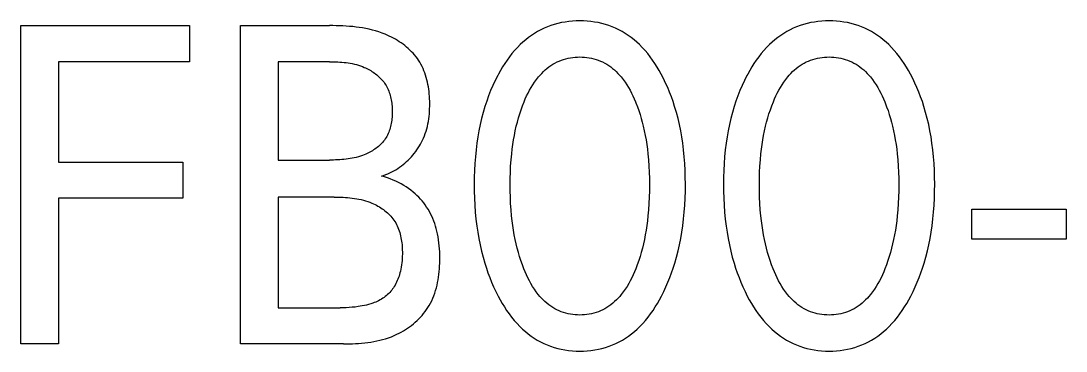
# Model space of a CAD drawing. Extents: x 0 to 420, y 0 to 297.
# Drawn here: x 174.56 to 180.14, y 190.96 to 192.73 of the extents above; entities that cross this region are included whole.
import ezdxf

# ---------------------------------------------------------------- set-up
doc = ezdxf.new("R2010")
doc.units = 0
doc.header["$LTSCALE"] = 23.1
doc.layers.add('10000_FRONT', color=7, linetype='CONTINUOUS')

msp = doc.modelspace()

# ---------------------------------------------------------------- linework, layer by layer
at = {"layer": '10000_FRONT', "color": 7, "linetype": 'CONTINUOUS'}
for p, q in [((174.5571, 191), (174.5571, 192.7)), ((174.5571, 192.7), (175.4575, 192.7)), ((175.4575, 192.7), (175.4575, 192.5072)), ((175.73, 191), (175.73, 192.7)), ((175.73, 192.7), (176.2035, 192.7)), ((176.2213, 192.6999), (176.2035, 192.7)), ((176.239, 192.6997), (176.2213, 192.6999)), ((176.2568, 192.6992), (176.239, 192.6997)), ((176.2746, 192.6985), (176.2568, 192.6992)), ((176.2924, 192.6975), (176.2746, 192.6985)), ((176.3102, 192.6962), (176.2924, 192.6975)), ((176.328, 192.6946), (176.3102, 192.6962)), ((176.3457, 192.6926), (176.328, 192.6946)), ((176.3634, 192.6902), (176.3457, 192.6926)), ((176.3809, 192.6874), (176.3634, 192.6902)), ((176.3985, 192.6842), (176.3809, 192.6874)), ((177.3494, 192.6861), (177.332, 192.6777)), ((177.3671, 192.6937), (177.3494, 192.6861)), ((177.3855, 192.7005), (177.3671, 192.6937)), ((177.4041, 192.7065), (177.3855, 192.7005)), ((177.4231, 192.7116), (177.4041, 192.7065)), ((177.4422, 192.7159), (177.4231, 192.7116)), ((177.4616, 192.7193), (177.4422, 192.7159)), ((177.4811, 192.7219), (177.4616, 192.7193)), ((177.5007, 192.7238), (177.4811, 192.7219)), ((177.5204, 192.7249), (177.5007, 192.7238)), ((177.5401, 192.7253), (177.5204, 192.7249)), ((177.5599, 192.7249), (177.5401, 192.7253)), ((177.5797, 192.7238), (177.5599, 192.7249)), ((177.5993, 192.722), (177.5797, 192.7238)), ((177.6189, 192.7193), (177.5993, 192.722)), ((177.6383, 192.7159), (177.6189, 192.7193)), ((177.6575, 192.7116), (177.6383, 192.7159)), ((177.6765, 192.7065), (177.6575, 192.7116)), ((177.6952, 192.7006), (177.6765, 192.7065)), ((177.7136, 192.6937), (177.6952, 192.7006)), ((177.7314, 192.6861), (177.7136, 192.6937)), ((177.7488, 192.6777), (177.7314, 192.6861)), ((178.6798, 192.6861), (178.6624, 192.6777)), ((178.6975, 192.6937), (178.6798, 192.6861)), ((178.7159, 192.7005), (178.6975, 192.6937)), ((178.7346, 192.7065), (178.7159, 192.7005)), ((178.7535, 192.7116), (178.7346, 192.7065)), ((178.7726, 192.7159), (178.7535, 192.7116)), ((178.792, 192.7193), (178.7726, 192.7159)), ((178.8115, 192.7219), (178.792, 192.7193)), ((178.8311, 192.7238), (178.8115, 192.7219)), ((178.8508, 192.7249), (178.8311, 192.7238)), ((178.8706, 192.7253), (178.8508, 192.7249)), ((178.8903, 192.7249), (178.8706, 192.7253)), ((178.9101, 192.7238), (178.8903, 192.7249)), ((178.9298, 192.722), (178.9101, 192.7238)), ((178.9493, 192.7193), (178.9298, 192.722)), ((178.9687, 192.7159), (178.9493, 192.7193)), ((178.9879, 192.7116), (178.9687, 192.7159)), ((179.0069, 192.7065), (178.9879, 192.7116)), ((179.0256, 192.7006), (179.0069, 192.7065)), ((179.0441, 192.6937), (179.0256, 192.7006)), ((179.0618, 192.6861), (179.0441, 192.6937)), ((179.0792, 192.6777), (179.0618, 192.6861)), ((176.4159, 192.6805), (176.3985, 192.6842)), ((176.4332, 192.6762), (176.4159, 192.6805)), ((176.4504, 192.6715), (176.4332, 192.6762)), ((176.4674, 192.6662), (176.4504, 192.6715)), ((176.4844, 192.6602), (176.4674, 192.6662)), ((176.5011, 192.6537), (176.4844, 192.6602)), ((176.5123, 192.6489), (176.5011, 192.6537)), ((176.5234, 192.6439), (176.5123, 192.6489)), ((176.5343, 192.6385), (176.5234, 192.6439)), ((176.5452, 192.6329), (176.5343, 192.6385)), ((176.5558, 192.6269), (176.5452, 192.6329)), ((177.2666, 192.6366), (177.2513, 192.6246)), ((177.2823, 192.6479), (177.2666, 192.6366)), ((177.2984, 192.6586), (177.2823, 192.6479)), ((177.315, 192.6685), (177.2984, 192.6586)), ((177.332, 192.6777), (177.315, 192.6685)), ((177.7658, 192.6685), (177.7488, 192.6777)), ((177.7824, 192.6586), (177.7658, 192.6685)), ((177.7985, 192.6479), (177.7824, 192.6586)), ((177.8142, 192.6366), (177.7985, 192.6479)), ((177.8295, 192.6246), (177.8142, 192.6366)), ((178.597, 192.6366), (178.5817, 192.6246)), ((178.6127, 192.6479), (178.597, 192.6366)), ((178.6288, 192.6586), (178.6127, 192.6479)), ((178.6454, 192.6685), (178.6288, 192.6586)), ((178.6624, 192.6777), (178.6454, 192.6685)), ((179.0962, 192.6685), (179.0792, 192.6777)), ((179.1128, 192.6586), (179.0962, 192.6685)), ((179.1289, 192.6479), (179.1128, 192.6586)), ((179.1446, 192.6366), (179.1289, 192.6479)), ((179.1599, 192.6246), (179.1446, 192.6366)), ((176.5663, 192.6207), (176.5558, 192.6269)), ((176.5767, 192.6142), (176.5663, 192.6207)), ((176.5868, 192.6074), (176.5767, 192.6142)), ((176.5967, 192.6004), (176.5868, 192.6074)), ((176.6064, 192.593), (176.5967, 192.6004)), ((176.6158, 192.5854), (176.6064, 192.593)), ((176.6249, 192.5775), (176.6158, 192.5854)), ((176.6338, 192.5694), (176.6249, 192.5775)), ((177.2069, 192.5834), (177.1922, 192.5673)), ((177.2224, 192.5989), (177.2069, 192.5834)), ((177.2366, 192.6121), (177.2224, 192.5989)), ((177.2513, 192.6246), (177.2366, 192.6121)), ((177.8442, 192.6121), (177.8295, 192.6246)), ((177.8584, 192.5989), (177.8442, 192.6121)), ((177.8738, 192.5834), (177.8584, 192.5989)), ((177.8885, 192.5673), (177.8738, 192.5834)), ((178.5374, 192.5834), (178.5226, 192.5673)), ((178.5528, 192.5989), (178.5374, 192.5834)), ((178.567, 192.6121), (178.5528, 192.5989)), ((178.5817, 192.6246), (178.567, 192.6121)), ((179.1746, 192.6121), (179.1599, 192.6246)), ((179.1888, 192.5989), (179.1746, 192.6121)), ((179.2042, 192.5834), (179.1888, 192.5989)), ((179.2189, 192.5673), (179.2042, 192.5834)), ((176.6423, 192.5609), (176.6338, 192.5694)), ((176.6505, 192.5522), (176.6423, 192.5609)), ((176.6584, 192.5432), (176.6505, 192.5522)), ((176.6659, 192.534), (176.6584, 192.5432)), ((176.673, 192.5245), (176.6659, 192.534)), ((176.6797, 192.5147), (176.673, 192.5245)), ((177.1646, 192.5333), (177.1518, 192.5156)), ((177.1781, 192.5506), (177.1646, 192.5333)), ((177.1922, 192.5673), (177.1781, 192.5506)), ((177.4416, 192.5156), (177.4535, 192.5196)), ((177.4535, 192.5196), (177.4655, 192.5231)), ((177.4655, 192.5231), (177.4777, 192.526)), ((177.4777, 192.526), (177.49, 192.5284)), ((177.49, 192.5284), (177.5024, 192.5302)), ((177.5024, 192.5302), (177.515, 192.5315)), ((177.515, 192.5315), (177.5275, 192.5323)), ((177.5275, 192.5323), (177.5401, 192.5325)), ((177.5401, 192.5325), (177.5527, 192.5323)), ((177.5527, 192.5323), (177.5653, 192.5315)), ((177.5653, 192.5315), (177.5778, 192.5302)), ((177.5778, 192.5302), (177.5903, 192.5284)), ((177.5903, 192.5284), (177.6026, 192.526)), ((177.6026, 192.526), (177.6148, 192.5231)), ((177.6148, 192.5231), (177.6268, 192.5196)), ((177.6268, 192.5196), (177.6386, 192.5156)), ((177.9025, 192.5506), (177.8885, 192.5673)), ((177.9159, 192.5333), (177.9025, 192.5506)), ((177.9287, 192.5156), (177.9159, 192.5333)), ((178.495, 192.5333), (178.4822, 192.5156)), ((178.5085, 192.5506), (178.495, 192.5333)), ((178.5226, 192.5673), (178.5085, 192.5506)), ((178.7721, 192.5156), (178.7839, 192.5196)), ((178.7839, 192.5196), (178.7959, 192.5231)), ((178.7959, 192.5231), (178.8081, 192.526)), ((178.8081, 192.526), (178.8204, 192.5284)), ((178.8204, 192.5284), (178.8329, 192.5302)), ((178.8329, 192.5302), (178.8454, 192.5315)), ((178.8454, 192.5315), (178.8579, 192.5323)), ((178.8579, 192.5323), (178.8706, 192.5325)), ((178.8706, 192.5325), (178.8832, 192.5323)), ((178.8832, 192.5323), (178.8957, 192.5315)), ((178.8957, 192.5315), (178.9083, 192.5302)), ((178.9083, 192.5302), (178.9207, 192.5284)), ((178.9207, 192.5284), (178.933, 192.526)), ((178.933, 192.526), (178.9452, 192.5231)), ((178.9452, 192.5231), (178.9572, 192.5196)), ((178.9572, 192.5196), (178.9691, 192.5156)), ((179.2329, 192.5506), (179.2189, 192.5673)), ((179.2463, 192.5333), (179.2329, 192.5506)), ((179.2591, 192.5156), (179.2463, 192.5333)), ((174.7571, 192.5072), (174.7571, 191.9711)), ((175.4575, 192.5072), (174.7571, 192.5072)), ((175.93, 192.5072), (175.93, 191.9819)), ((176.2035, 192.5072), (175.93, 192.5072)), ((176.2035, 192.5072), (176.2146, 192.5072)), ((176.2146, 192.5072), (176.2258, 192.507)), ((176.2258, 192.507), (176.237, 192.5067)), ((176.237, 192.5067), (176.2482, 192.5062)), ((176.2482, 192.5062), (176.2593, 192.5056)), ((176.2593, 192.5056), (176.2705, 192.5047)), ((176.2705, 192.5047), (176.2817, 192.5037)), ((176.2817, 192.5037), (176.2928, 192.5024)), ((176.2928, 192.5024), (176.3039, 192.5008)), ((176.3039, 192.5008), (176.3149, 192.499)), ((176.3149, 192.499), (176.3259, 192.4969)), ((176.3259, 192.4969), (176.3368, 192.4945)), ((176.3368, 192.4945), (176.3476, 192.4918)), ((176.3476, 192.4918), (176.3584, 192.4887)), ((176.3584, 192.4887), (176.369, 192.4852)), ((176.369, 192.4852), (176.3796, 192.4814)), ((176.3796, 192.4814), (176.39, 192.4771)), ((176.39, 192.4771), (176.3971, 192.474)), ((176.3971, 192.474), (176.404, 192.4706)), ((176.404, 192.4706), (176.4109, 192.4671)), ((176.4109, 192.4671), (176.4177, 192.4634)), ((176.4177, 192.4634), (176.4244, 192.4595)), ((176.6863, 192.5041), (176.6797, 192.5147)), ((176.6925, 192.4933), (176.6863, 192.5041)), ((176.6983, 192.4821), (176.6925, 192.4933)), ((176.7036, 192.4708), (176.6983, 192.4821)), ((176.7085, 192.4592), (176.7036, 192.4708)), ((177.1278, 192.479), (177.1166, 192.4601)), ((177.1395, 192.4975), (177.1278, 192.479)), ((177.1518, 192.5156), (177.1395, 192.4975)), ((177.3458, 192.4542), (177.3553, 192.463)), ((177.3553, 192.463), (177.365, 192.4713)), ((177.365, 192.4713), (177.3751, 192.4792)), ((177.3751, 192.4792), (177.3856, 192.4867)), ((177.3856, 192.4867), (177.3963, 192.4936)), ((177.3963, 192.4936), (177.4073, 192.5)), ((177.4073, 192.5), (177.4187, 192.5059)), ((177.4187, 192.5059), (177.43, 192.511)), ((177.43, 192.511), (177.4416, 192.5156)), ((177.6386, 192.5156), (177.6502, 192.511)), ((177.6502, 192.511), (177.6616, 192.5059)), ((177.6616, 192.5059), (177.6729, 192.5)), ((177.6729, 192.5), (177.684, 192.4936)), ((177.684, 192.4936), (177.6947, 192.4867)), ((177.6947, 192.4867), (177.7052, 192.4792)), ((177.7052, 192.4792), (177.7153, 192.4713)), ((177.7153, 192.4713), (177.725, 192.463)), ((177.725, 192.463), (177.7345, 192.4542)), ((177.9409, 192.4975), (177.9287, 192.5156)), ((177.9526, 192.4789), (177.9409, 192.4975)), ((177.9637, 192.4601), (177.9526, 192.4789)), ((178.4582, 192.479), (178.4471, 192.4601)), ((178.4699, 192.4975), (178.4582, 192.479)), ((178.4822, 192.5156), (178.4699, 192.4975)), ((178.6762, 192.4542), (178.6857, 192.463)), ((178.6857, 192.463), (178.6954, 192.4713)), ((178.6954, 192.4713), (178.7055, 192.4792)), ((178.7055, 192.4792), (178.716, 192.4867)), ((178.716, 192.4867), (178.7267, 192.4936)), ((178.7267, 192.4936), (178.7378, 192.5)), ((178.7378, 192.5), (178.7491, 192.5059)), ((178.7491, 192.5059), (178.7604, 192.511)), ((178.7604, 192.511), (178.7721, 192.5156)), ((178.9691, 192.5156), (178.9807, 192.511)), ((178.9807, 192.511), (178.992, 192.5059)), ((178.992, 192.5059), (179.0034, 192.5)), ((179.0034, 192.5), (179.0144, 192.4936)), ((179.0144, 192.4936), (179.0251, 192.4867)), ((179.0251, 192.4867), (179.0356, 192.4792)), ((179.0356, 192.4792), (179.0457, 192.4713)), ((179.0457, 192.4713), (179.0554, 192.463)), ((179.0554, 192.463), (179.0649, 192.4542)), ((179.2713, 192.4975), (179.2591, 192.5156)), ((179.283, 192.4789), (179.2713, 192.4975)), ((179.2941, 192.4601), (179.283, 192.4789)), ((176.4244, 192.4595), (176.431, 192.4554)), ((176.431, 192.4554), (176.4375, 192.4512)), ((176.4375, 192.4512), (176.4438, 192.4467)), ((176.4438, 192.4467), (176.45, 192.4421)), ((176.45, 192.4421), (176.4561, 192.4373)), ((176.4561, 192.4373), (176.4619, 192.4324)), ((176.4619, 192.4324), (176.4677, 192.4272)), ((176.4677, 192.4272), (176.4732, 192.4219)), ((176.4732, 192.4219), (176.4785, 192.4165)), ((176.4785, 192.4165), (176.4837, 192.4108)), ((176.4837, 192.4108), (176.4886, 192.405)), ((176.713, 192.4474), (176.7085, 192.4592)), ((176.717, 192.4354), (176.713, 192.4474)), ((176.7207, 192.4232), (176.717, 192.4354)), ((176.7241, 192.4109), (176.7207, 192.4232)), ((176.727, 192.3985), (176.7241, 192.4109)), ((177.0886, 192.4071), (177.076, 192.3801)), ((177.1021, 192.4337), (177.0886, 192.4071)), ((177.106, 192.441), (177.1021, 192.4337)), ((177.1166, 192.4601), (177.106, 192.441)), ((177.2988, 192.3986), (177.3089, 192.4125)), ((177.3089, 192.4125), (177.3196, 192.426)), ((177.3196, 192.426), (177.328, 192.4357)), ((177.328, 192.4357), (177.3367, 192.4451)), ((177.3367, 192.4451), (177.3458, 192.4542)), ((177.7345, 192.4542), (177.7436, 192.4451)), ((177.7436, 192.4451), (177.7523, 192.4357)), ((177.7523, 192.4357), (177.7607, 192.426)), ((177.7607, 192.426), (177.7714, 192.4125)), ((177.7714, 192.4125), (177.7815, 192.3986)), ((177.9743, 192.441), (177.9637, 192.4601)), ((177.9866, 192.4172), (177.9743, 192.441)), ((177.9983, 192.3931), (177.9866, 192.4172)), ((178.4191, 192.4071), (178.4064, 192.3801)), ((178.4325, 192.4337), (178.4191, 192.4071)), ((178.4364, 192.441), (178.4325, 192.4337)), ((178.4471, 192.4601), (178.4364, 192.441)), ((178.6292, 192.3986), (178.6393, 192.4125)), ((178.6393, 192.4125), (178.65, 192.426)), ((178.65, 192.426), (178.6584, 192.4357)), ((178.6584, 192.4357), (178.6671, 192.4451)), ((178.6671, 192.4451), (178.6762, 192.4542)), ((179.0649, 192.4542), (179.074, 192.4451)), ((179.074, 192.4451), (179.0827, 192.4357)), ((179.0827, 192.4357), (179.0911, 192.426)), ((179.0911, 192.426), (179.1018, 192.4125)), ((179.1018, 192.4125), (179.1119, 192.3986)), ((179.3047, 192.441), (179.2941, 192.4601)), ((179.317, 192.4172), (179.3047, 192.441)), ((179.3287, 192.3931), (179.317, 192.4172)), ((176.4886, 192.405), (176.4933, 192.3991)), ((176.4933, 192.3991), (176.4977, 192.393)), ((176.4977, 192.393), (176.5019, 192.3867)), ((176.5019, 192.3867), (176.5062, 192.3798)), ((176.5062, 192.3798), (176.5102, 192.3728)), ((176.5102, 192.3728), (176.5138, 192.3655)), ((176.5138, 192.3655), (176.5172, 192.3582)), ((176.5172, 192.3582), (176.5204, 192.3507)), ((176.5204, 192.3507), (176.5232, 192.343)), ((176.7296, 192.3859), (176.727, 192.3985)), ((176.7319, 192.3733), (176.7296, 192.3859)), ((176.7338, 192.3605), (176.7319, 192.3733)), ((176.7355, 192.3477), (176.7338, 192.3605)), ((177.0643, 192.3526), (177.0534, 192.3249)), ((177.076, 192.3801), (177.0643, 192.3526)), ((177.264, 192.3396), (177.2719, 192.3548)), ((177.2719, 192.3548), (177.2803, 192.3698)), ((177.2803, 192.3698), (177.2893, 192.3844)), ((177.2893, 192.3844), (177.2988, 192.3986)), ((177.7815, 192.3986), (177.791, 192.3844)), ((177.791, 192.3844), (177.7999, 192.3698)), ((177.7999, 192.3698), (177.8084, 192.3548)), ((177.8084, 192.3548), (177.8163, 192.3396)), ((178.0092, 192.3687), (177.9983, 192.3931)), ((178.0195, 192.344), (178.0092, 192.3687)), ((178.3947, 192.3526), (178.3838, 192.3249)), ((178.4064, 192.3801), (178.3947, 192.3526)), ((178.5944, 192.3396), (178.6023, 192.3548)), ((178.6023, 192.3548), (178.6108, 192.3698)), ((178.6108, 192.3698), (178.6197, 192.3844)), ((178.6197, 192.3844), (178.6292, 192.3986)), ((179.1119, 192.3986), (179.1214, 192.3844)), ((179.1214, 192.3844), (179.1304, 192.3698)), ((179.1304, 192.3698), (179.1388, 192.3548)), ((179.1388, 192.3548), (179.1467, 192.3396)), ((179.3396, 192.3687), (179.3287, 192.3931)), ((179.3499, 192.344), (179.3396, 192.3687)), ((176.5232, 192.343), (176.5258, 192.3353)), ((176.5258, 192.3353), (176.5282, 192.3274)), ((176.5282, 192.3274), (176.5303, 192.3194)), ((176.5303, 192.3194), (176.5322, 192.3114)), ((176.5322, 192.3114), (176.5338, 192.3032)), ((176.5338, 192.3032), (176.5352, 192.295)), ((176.5352, 192.295), (176.5364, 192.2867)), ((176.7368, 192.3348), (176.7355, 192.3477)), ((176.7378, 192.3219), (176.7368, 192.3348)), ((176.7385, 192.309), (176.7378, 192.3219)), ((176.739, 192.296), (176.7385, 192.309)), ((176.7392, 192.2831), (176.739, 192.296)), ((177.0433, 192.2969), (177.034, 192.2685)), ((177.0534, 192.3249), (177.0433, 192.2969)), ((177.2428, 192.2928), (177.2494, 192.3086)), ((177.2494, 192.3086), (177.2565, 192.3242)), ((177.2565, 192.3242), (177.264, 192.3396)), ((177.8163, 192.3396), (177.8238, 192.3242)), ((177.8238, 192.3242), (177.8308, 192.3086)), ((177.8308, 192.3086), (177.8375, 192.2928)), ((178.029, 192.3191), (178.0195, 192.344)), ((178.038, 192.2939), (178.029, 192.3191)), ((178.3737, 192.2969), (178.3645, 192.2685)), ((178.3838, 192.3249), (178.3737, 192.2969)), ((178.5732, 192.2928), (178.5799, 192.3086)), ((178.5799, 192.3086), (178.5869, 192.3242)), ((178.5869, 192.3242), (178.5944, 192.3396)), ((179.1467, 192.3396), (179.1542, 192.3242)), ((179.1542, 192.3242), (179.1612, 192.3086)), ((179.1612, 192.3086), (179.1679, 192.2928)), ((179.3594, 192.3191), (179.3499, 192.344)), ((179.3684, 192.2939), (179.3594, 192.3191)), ((176.5364, 192.2867), (176.5373, 192.2784)), ((176.5373, 192.2784), (176.5381, 192.27)), ((176.5381, 192.27), (176.5387, 192.2616)), ((176.5387, 192.2616), (176.539, 192.2531)), ((176.539, 192.2531), (176.5392, 192.2446)), ((176.5392, 192.2446), (176.5392, 192.2361)), ((176.7371, 192.2284), (176.7381, 192.242)), ((176.7381, 192.242), (176.7388, 192.2556)), ((176.7388, 192.2556), (176.7391, 192.2694)), ((176.7391, 192.2694), (176.7392, 192.2831)), ((177.034, 192.2685), (177.0246, 192.2364)), ((177.2195, 192.2285), (177.2267, 192.2501)), ((177.2267, 192.2501), (177.2344, 192.2716)), ((177.2344, 192.2716), (177.2428, 192.2928)), ((177.8375, 192.2928), (177.8398, 192.2871)), ((177.8398, 192.2871), (177.8476, 192.2668)), ((177.8476, 192.2668), (177.8549, 192.2463)), ((177.8549, 192.2463), (177.8617, 192.2256)), ((178.0462, 192.2685), (178.038, 192.2939)), ((178.0557, 192.2364), (178.0462, 192.2685)), ((178.3645, 192.2685), (178.355, 192.2364)), ((178.5499, 192.2285), (178.5571, 192.2501)), ((178.5571, 192.2501), (178.5648, 192.2716)), ((178.5648, 192.2716), (178.5732, 192.2928)), ((179.1679, 192.2928), (179.1702, 192.2871)), ((179.1702, 192.2871), (179.178, 192.2668)), ((179.178, 192.2668), (179.1853, 192.2463)), ((179.1853, 192.2463), (179.1921, 192.2256)), ((179.3767, 192.2685), (179.3684, 192.2939)), ((179.3861, 192.2364), (179.3767, 192.2685)), ((176.5353, 192.1859), (176.5339, 192.1777)), ((176.5365, 192.1942), (176.5353, 192.1859)), ((176.5374, 192.2025), (176.5365, 192.1942)), ((176.5382, 192.2109), (176.5374, 192.2025)), ((176.5387, 192.2193), (176.5382, 192.2109)), ((176.5391, 192.2277), (176.5387, 192.2193)), ((176.5392, 192.2361), (176.5391, 192.2277)), ((176.7294, 192.1749), (176.7319, 192.1881)), ((176.7319, 192.1881), (176.734, 192.2014)), ((176.734, 192.2014), (176.7357, 192.2149)), ((176.7357, 192.2149), (176.7371, 192.2284)), ((177.016, 192.2041), (177.0084, 192.1715)), ((177.0246, 192.2364), (177.016, 192.2041)), ((177.2013, 192.1628), (177.2069, 192.1848)), ((177.2069, 192.1848), (177.2129, 192.2068)), ((177.2129, 192.2068), (177.2195, 192.2285)), ((177.8617, 192.2256), (177.8679, 192.2048)), ((177.8679, 192.2048), (177.8737, 192.1839)), ((177.8737, 192.1839), (177.879, 192.1628)), ((178.0643, 192.2041), (178.0557, 192.2364)), ((178.0719, 192.1715), (178.0643, 192.2041)), ((178.3464, 192.2041), (178.3388, 192.1715)), ((178.355, 192.2364), (178.3464, 192.2041)), ((178.5317, 192.1628), (178.5373, 192.1848)), ((178.5373, 192.1848), (178.5433, 192.2068)), ((178.5433, 192.2068), (178.5499, 192.2285)), ((179.1921, 192.2256), (179.1983, 192.2048)), ((179.1983, 192.2048), (179.2041, 192.1839)), ((179.2041, 192.1839), (179.2094, 192.1628)), ((179.3947, 192.2041), (179.3861, 192.2364)), ((179.4023, 192.1715), (179.3947, 192.2041)), ((176.5206, 192.1305), (176.5174, 192.123)), ((176.5235, 192.1381), (176.5206, 192.1305)), ((176.5261, 192.1458), (176.5235, 192.1381)), ((176.5284, 192.1536), (176.5261, 192.1458)), ((176.5305, 192.1615), (176.5284, 192.1536)), ((176.5323, 192.1696), (176.5305, 192.1615)), ((176.5339, 192.1777), (176.5323, 192.1696)), ((176.7152, 192.1231), (176.7194, 192.1359)), ((176.7194, 192.1359), (176.7232, 192.1487)), ((176.7232, 192.1487), (176.7265, 192.1617)), ((176.7265, 192.1617), (176.7294, 192.1749)), ((177.0017, 192.1386), (176.9959, 192.1057)), ((177.0084, 192.1715), (177.0017, 192.1386)), ((177.1909, 192.114), (177.1958, 192.1385)), ((177.1958, 192.1385), (177.2013, 192.1628)), ((177.879, 192.1628), (177.8845, 192.1385)), ((177.8845, 192.1385), (177.8894, 192.114)), ((178.0786, 192.1386), (178.0719, 192.1715)), ((178.0844, 192.1057), (178.0786, 192.1386)), ((178.3321, 192.1386), (178.3263, 192.1057)), ((178.3388, 192.1715), (178.3321, 192.1386)), ((178.5213, 192.114), (178.5262, 192.1385)), ((178.5262, 192.1385), (178.5317, 192.1628)), ((179.2094, 192.1628), (179.2149, 192.1385)), ((179.2149, 192.1385), (179.2198, 192.114)), ((179.409, 192.1386), (179.4023, 192.1715)), ((179.4148, 192.1057), (179.409, 192.1386)), ((176.4877, 192.0765), (176.4825, 192.0708)), ((176.4927, 192.0825), (176.4877, 192.0765)), ((176.4975, 192.0886), (176.4927, 192.0825)), ((176.5019, 192.0949), (176.4975, 192.0886)), ((176.5063, 192.1017), (176.5019, 192.0949)), ((176.5103, 192.1086), (176.5063, 192.1017)), ((176.514, 192.1157), (176.5103, 192.1086)), ((176.5174, 192.123), (176.514, 192.1157)), ((176.6901, 192.0674), (176.6957, 192.078)), ((176.6957, 192.078), (176.701, 192.0887)), ((176.701, 192.0887), (176.706, 192.0996)), ((176.706, 192.0996), (176.7105, 192.1106)), ((176.7105, 192.1106), (176.7152, 192.1231)), ((176.9909, 192.0726), (176.9863, 192.0361)), ((176.9959, 192.1057), (176.9909, 192.0726)), ((177.1827, 192.0649), (177.1865, 192.0895)), ((177.1865, 192.0895), (177.1909, 192.114)), ((177.8894, 192.114), (177.8938, 192.0895)), ((177.8938, 192.0895), (177.8976, 192.0649)), ((178.0894, 192.0726), (178.0844, 192.1057)), ((178.094, 192.0361), (178.0894, 192.0726)), ((178.3213, 192.0726), (178.3167, 192.0361)), ((178.3263, 192.1057), (178.3213, 192.0726)), ((178.5131, 192.0649), (178.5169, 192.0895)), ((178.5169, 192.0895), (178.5213, 192.114)), ((179.2198, 192.114), (179.2242, 192.0895)), ((179.2242, 192.0895), (179.228, 192.0649)), ((179.4198, 192.0726), (179.4148, 192.1057)), ((179.4244, 192.0361), (179.4198, 192.0726)), ((176.4047, 192.0165), (176.3974, 192.0132)), ((176.4119, 192.02), (176.4047, 192.0165)), ((176.419, 192.0236), (176.4119, 192.02)), ((176.426, 192.0275), (176.419, 192.0236)), ((176.433, 192.0315), (176.426, 192.0275)), ((176.4397, 192.0357), (176.433, 192.0315)), ((176.4464, 192.0402), (176.4397, 192.0357)), ((176.4529, 192.0448), (176.4464, 192.0402)), ((176.4592, 192.0496), (176.4529, 192.0448)), ((176.4653, 192.0546), (176.4592, 192.0496)), ((176.4712, 192.0598), (176.4653, 192.0546)), ((176.477, 192.0652), (176.4712, 192.0598)), ((176.4825, 192.0708), (176.477, 192.0652)), ((176.6491, 192.0082), (176.6568, 192.0175)), ((176.6568, 192.0175), (176.6641, 192.0271)), ((176.6641, 192.0271), (176.6711, 192.0369)), ((176.6711, 192.0369), (176.6777, 192.0469)), ((176.6777, 192.0469), (176.6841, 192.0571)), ((176.6841, 192.0571), (176.6901, 192.0674)), ((176.9863, 192.0361), (176.9827, 191.9996)), ((177.1765, 192.0154), (177.1793, 192.0402)), ((177.1793, 192.0402), (177.1827, 192.0649)), ((177.8976, 192.0649), (177.901, 192.0402)), ((177.901, 192.0402), (177.9038, 192.0154)), ((178.0976, 191.9996), (178.094, 192.0361)), ((178.3167, 192.0361), (178.3131, 191.9996)), ((178.5069, 192.0154), (178.5097, 192.0402)), ((178.5097, 192.0402), (178.5131, 192.0649)), ((179.228, 192.0649), (179.2314, 192.0402)), ((179.2314, 192.0402), (179.2342, 192.0154)), ((179.428, 191.9996), (179.4244, 192.0361)), ((174.7571, 191.9711), (175.4212, 191.9711)), ((175.4212, 191.9711), (175.4212, 191.7783)), ((175.93, 191.9819), (176.2035, 191.9819)), ((176.2146, 191.982), (176.2035, 191.9819)), ((176.2258, 191.9821), (176.2146, 191.982)), ((176.2369, 191.9824), (176.2258, 191.9821)), ((176.248, 191.9829), (176.2369, 191.9824)), ((176.2592, 191.9834), (176.248, 191.9829)), ((176.2703, 191.9842), (176.2592, 191.9834)), ((176.2814, 191.9852), (176.2703, 191.9842)), ((176.2925, 191.9864), (176.2814, 191.9852)), ((176.3036, 191.9879), (176.2925, 191.9864)), ((176.3146, 191.9895), (176.3036, 191.9879)), ((176.3256, 191.9915), (176.3146, 191.9895)), ((176.3365, 191.9938), (176.3256, 191.9915)), ((176.3473, 191.9964), (176.3365, 191.9938)), ((176.3581, 191.9993), (176.3473, 191.9964)), ((176.3688, 192.0025), (176.3581, 191.9993)), ((176.3795, 192.0062), (176.3688, 192.0025)), ((176.39, 192.0102), (176.3795, 192.0062)), ((176.3974, 192.0132), (176.39, 192.0102)), ((176.5975, 191.9577), (176.6068, 191.9654)), ((176.6068, 191.9654), (176.6158, 191.9734)), ((176.6158, 191.9734), (176.6245, 191.9817)), ((176.6245, 191.9817), (176.633, 191.9902)), ((176.633, 191.9902), (176.6412, 191.9991)), ((176.6412, 191.9991), (176.6491, 192.0082)), ((176.9799, 191.963), (176.978, 191.9264)), ((176.9827, 191.9996), (176.9799, 191.963)), ((177.171, 191.9496), (177.1734, 191.9825)), ((177.1734, 191.9825), (177.1765, 192.0154)), ((177.9038, 192.0154), (177.9069, 191.9825)), ((177.9069, 191.9825), (177.9092, 191.9496)), ((178.1004, 191.963), (178.0976, 191.9996)), ((178.1023, 191.9264), (178.1004, 191.963)), ((178.3103, 191.963), (178.3084, 191.9264)), ((178.3131, 191.9996), (178.3103, 191.963)), ((178.5014, 191.9496), (178.5038, 191.9825)), ((178.5038, 191.9825), (178.5069, 192.0154)), ((179.2342, 192.0154), (179.2373, 191.9825)), ((179.2373, 191.9825), (179.2397, 191.9496)), ((179.4308, 191.963), (179.428, 191.9996)), ((179.4327, 191.9264), (179.4308, 191.963)), ((176.4927, 191.9), (176.5041, 191.904)), ((176.5041, 191.904), (176.5152, 191.9084)), ((176.5152, 191.9084), (176.5262, 191.9133)), ((176.5262, 191.9133), (176.537, 191.9185)), ((176.537, 191.9185), (176.5477, 191.9242)), ((176.5477, 191.9242), (176.5581, 191.9302)), ((176.5581, 191.9302), (176.5683, 191.9365)), ((176.5683, 191.9365), (176.5782, 191.9433)), ((176.5782, 191.9433), (176.588, 191.9503)), ((176.588, 191.9503), (176.5975, 191.9577)), ((176.978, 191.9264), (176.9769, 191.8897)), ((177.1685, 191.8836), (177.1694, 191.9166)), ((177.1694, 191.9166), (177.171, 191.9496)), ((177.9092, 191.9496), (177.9109, 191.9166)), ((177.9109, 191.9166), (177.9118, 191.8836)), ((178.1034, 191.8897), (178.1023, 191.9264)), ((178.3084, 191.9264), (178.3073, 191.8897)), ((178.4989, 191.8836), (178.4998, 191.9166)), ((178.4998, 191.9166), (178.5014, 191.9496)), ((179.2397, 191.9496), (179.2413, 191.9166)), ((179.2413, 191.9166), (179.2422, 191.8836)), ((179.4338, 191.8897), (179.4327, 191.9264)), ((176.4812, 191.8964), (176.4927, 191.9)), ((176.4971, 191.8919), (176.4812, 191.8964)), ((176.5129, 191.8868), (176.4971, 191.8919)), ((176.5285, 191.8812), (176.5129, 191.8868)), ((176.5438, 191.8751), (176.5285, 191.8812)), ((176.5584, 191.8687), (176.5438, 191.8751)), ((176.5727, 191.8618), (176.5584, 191.8687)), ((176.5867, 191.8545), (176.5727, 191.8618)), ((176.6005, 191.8466), (176.5867, 191.8545)), ((176.9769, 191.8897), (176.9765, 191.853)), ((176.9765, 191.853), (176.9768, 191.8157)), ((177.1682, 191.8506), (177.1685, 191.8836)), ((177.1685, 191.8171), (177.1682, 191.8506)), ((177.9118, 191.8836), (177.9121, 191.8506)), ((177.9121, 191.8506), (177.9118, 191.8171)), ((178.1038, 191.853), (178.1034, 191.8897)), ((178.1035, 191.8158), (178.1038, 191.853)), ((178.3073, 191.8897), (178.3069, 191.853)), ((178.3069, 191.853), (178.3072, 191.8157)), ((178.4986, 191.8506), (178.4989, 191.8836)), ((178.4989, 191.8171), (178.4986, 191.8506)), ((179.2422, 191.8836), (179.2425, 191.8506)), ((179.2425, 191.8506), (179.2422, 191.8171)), ((179.4342, 191.853), (179.4338, 191.8897)), ((179.4339, 191.8158), (179.4342, 191.853)), ((176.6136, 191.8384), (176.6005, 191.8466)), ((176.6265, 191.8297), (176.6136, 191.8384)), ((176.639, 191.8205), (176.6265, 191.8297)), ((176.6511, 191.8108), (176.639, 191.8205)), ((176.6613, 191.802), (176.6511, 191.8108)), ((176.6712, 191.7929), (176.6613, 191.802)), ((176.6807, 191.7833), (176.6712, 191.7929)), ((176.9768, 191.8157), (176.9779, 191.7784)), ((177.1694, 191.7836), (177.1685, 191.8171)), ((177.9118, 191.8171), (177.9109, 191.7836)), ((178.1024, 191.7786), (178.1035, 191.8158)), ((178.3072, 191.8157), (178.3083, 191.7784)), ((178.4998, 191.7836), (178.4989, 191.8171)), ((179.2422, 191.8171), (179.2413, 191.7836)), ((179.4328, 191.7786), (179.4339, 191.8158)), ((174.7571, 191.7783), (174.7571, 191)), ((175.4212, 191.7783), (174.7571, 191.7783)), ((175.93, 191.7843), (175.93, 191.1928)), ((176.2284, 191.7843), (175.93, 191.7843)), ((176.2284, 191.7843), (176.2405, 191.7843)), ((176.2405, 191.7843), (176.2526, 191.7841)), ((176.2526, 191.7841), (176.2647, 191.7837)), ((176.2647, 191.7837), (176.2769, 191.7832)), ((176.2769, 191.7832), (176.289, 191.7825)), ((176.289, 191.7825), (176.3011, 191.7816)), ((176.3011, 191.7816), (176.3132, 191.7805)), ((176.3132, 191.7805), (176.3253, 191.7791)), ((176.3253, 191.7791), (176.3373, 191.7774)), ((176.3373, 191.7774), (176.3493, 191.7754)), ((176.3493, 191.7754), (176.3613, 191.7732)), ((176.3613, 191.7732), (176.3731, 191.7706)), ((176.3731, 191.7706), (176.3849, 191.7676)), ((176.3849, 191.7676), (176.3966, 191.7643)), ((176.3966, 191.7643), (176.4082, 191.7605)), ((176.4082, 191.7605), (176.4196, 191.7564)), ((176.4196, 191.7564), (176.431, 191.7518)), ((176.431, 191.7518), (176.4391, 191.7482)), ((176.4391, 191.7482), (176.4471, 191.7445)), ((176.4471, 191.7445), (176.455, 191.7404)), ((176.455, 191.7404), (176.4628, 191.7362)), ((176.6899, 191.7735), (176.6807, 191.7833)), ((176.6987, 191.7633), (176.6899, 191.7735)), ((176.7071, 191.7527), (176.6987, 191.7633)), ((176.7152, 191.7419), (176.7071, 191.7527)), ((176.7228, 191.7308), (176.7152, 191.7419)), ((176.9779, 191.7784), (176.9798, 191.7411)), ((176.9798, 191.7411), (176.9825, 191.7039)), ((177.171, 191.7502), (177.1694, 191.7836)), ((177.1733, 191.7168), (177.171, 191.7502)), ((177.9093, 191.7502), (177.907, 191.7168)), ((177.9109, 191.7836), (177.9093, 191.7502)), ((178.0977, 191.7043), (178.1005, 191.7414)), ((178.1005, 191.7414), (178.1024, 191.7786)), ((178.3083, 191.7784), (178.3102, 191.7411)), ((178.3102, 191.7411), (178.3129, 191.7039)), ((178.5014, 191.7502), (178.4998, 191.7836)), ((178.5037, 191.7168), (178.5014, 191.7502)), ((179.2397, 191.7502), (179.2374, 191.7168)), ((179.2413, 191.7836), (179.2397, 191.7502)), ((179.4282, 191.7043), (179.4309, 191.7414)), ((179.4309, 191.7414), (179.4328, 191.7786)), ((176.4628, 191.7362), (176.4704, 191.7317)), ((176.4704, 191.7317), (176.478, 191.727)), ((176.478, 191.727), (176.4853, 191.7221)), ((176.4853, 191.7221), (176.4926, 191.717)), ((176.4926, 191.717), (176.4996, 191.7116)), ((176.4996, 191.7116), (176.5065, 191.7061)), ((176.5065, 191.7061), (176.5131, 191.7003)), ((176.5131, 191.7003), (176.5195, 191.6943)), ((176.5195, 191.6943), (176.5257, 191.6881)), ((176.5257, 191.6881), (176.5316, 191.6818)), ((176.5316, 191.6818), (176.5373, 191.6752)), ((176.73, 191.7194), (176.7228, 191.7308)), ((176.7371, 191.7072), (176.73, 191.7194)), ((176.7437, 191.6948), (176.7371, 191.7072)), ((176.7498, 191.6821), (176.7437, 191.6948)), ((176.7555, 191.6693), (176.7498, 191.6821)), ((176.9825, 191.7039), (176.9861, 191.6668)), ((177.1763, 191.6834), (177.1733, 191.7168)), ((177.1792, 191.6582), (177.1763, 191.6834)), ((177.9039, 191.6834), (177.9011, 191.6582)), ((177.907, 191.7168), (177.9039, 191.6834)), ((178.0941, 191.6672), (178.0977, 191.7043)), ((178.3129, 191.7039), (178.3165, 191.6668)), ((178.5068, 191.6834), (178.5037, 191.7168)), ((178.5096, 191.6582), (178.5068, 191.6834)), ((179.2344, 191.6834), (179.2315, 191.6582)), ((179.2374, 191.7168), (179.2344, 191.6834)), ((179.4246, 191.6672), (179.4282, 191.7043)), ((179.6321, 191.559), (179.6321, 191.7193)), ((179.6321, 191.7193), (180.1357, 191.7193)), ((180.1357, 191.7193), (180.1357, 191.559)), ((176.5373, 191.6752), (176.5427, 191.6684)), ((176.5427, 191.6684), (176.5478, 191.6614)), ((176.5478, 191.6614), (176.5526, 191.6542)), ((176.5526, 191.6542), (176.5574, 191.6463)), ((176.5574, 191.6463), (176.5618, 191.6381)), ((176.5618, 191.6381), (176.5659, 191.6298)), ((176.5659, 191.6298), (176.5697, 191.6213)), ((176.7607, 191.6562), (176.7555, 191.6693)), ((176.7655, 191.643), (176.7607, 191.6562)), ((176.7698, 191.6296), (176.7655, 191.643)), ((176.7738, 191.6161), (176.7698, 191.6296)), ((176.9861, 191.6668), (176.9906, 191.6297)), ((176.9906, 191.6297), (176.9956, 191.5961)), ((177.1825, 191.6331), (177.1792, 191.6582)), ((177.1863, 191.6081), (177.1825, 191.6331)), ((177.8978, 191.6331), (177.894, 191.6081)), ((177.9011, 191.6582), (177.8978, 191.6331)), ((178.0847, 191.5966), (178.0896, 191.6303)), ((178.0896, 191.6303), (178.0941, 191.6672)), ((178.3165, 191.6668), (178.3211, 191.6297)), ((178.3211, 191.6297), (178.326, 191.5961)), ((178.5129, 191.6331), (178.5096, 191.6582)), ((178.5167, 191.6081), (178.5129, 191.6331)), ((179.2282, 191.6331), (179.2244, 191.6081)), ((179.2315, 191.6582), (179.2282, 191.6331)), ((179.4151, 191.5966), (179.4201, 191.6303)), ((179.4201, 191.6303), (179.4246, 191.6672)), ((176.5697, 191.6213), (176.5731, 191.6126)), ((176.5731, 191.6126), (176.5762, 191.6038)), ((176.5762, 191.6038), (176.579, 191.5949)), ((176.579, 191.5949), (176.5816, 191.5858)), ((176.5816, 191.5858), (176.5838, 191.5766)), ((176.5838, 191.5766), (176.5858, 191.5673)), ((176.7773, 191.6025), (176.7738, 191.6161)), ((176.7808, 191.587), (176.7773, 191.6025)), ((176.7838, 191.5715), (176.7808, 191.587)), ((176.7864, 191.5558), (176.7838, 191.5715)), ((176.9956, 191.5961), (177.0013, 191.5626)), ((177.1906, 191.5832), (177.1863, 191.6081)), ((177.1954, 191.5583), (177.1906, 191.5832)), ((177.8897, 191.5832), (177.8848, 191.5583)), ((177.894, 191.6081), (177.8897, 191.5832)), ((178.079, 191.5631), (178.0847, 191.5966)), ((178.326, 191.5961), (178.3317, 191.5626)), ((178.521, 191.5832), (178.5167, 191.6081)), ((178.5259, 191.5583), (178.521, 191.5832)), ((179.2201, 191.5832), (179.2153, 191.5583)), ((179.2244, 191.6081), (179.2201, 191.5832)), ((179.4094, 191.5631), (179.4151, 191.5966)), ((176.5858, 191.5673), (176.5875, 191.558)), ((176.5875, 191.558), (176.5889, 191.5486)), ((176.5889, 191.5486), (176.5902, 191.5391)), ((176.5902, 191.5391), (176.5912, 191.5296)), ((176.5912, 191.5296), (176.5919, 191.5201)), ((176.5919, 191.5201), (176.5925, 191.5106)), ((176.7885, 191.5401), (176.7864, 191.5558)), ((176.7902, 191.5242), (176.7885, 191.5401)), ((176.7914, 191.5083), (176.7902, 191.5242)), ((177.0013, 191.5626), (177.0079, 191.5292)), ((177.0079, 191.5292), (177.0154, 191.4961)), ((177.2009, 191.5336), (177.1954, 191.5583)), ((177.2063, 191.5112), (177.2009, 191.5336)), ((177.8794, 191.5336), (177.874, 191.5112)), ((177.8848, 191.5583), (177.8794, 191.5336)), ((178.0649, 191.4966), (178.0724, 191.5298)), ((178.0724, 191.5298), (178.079, 191.5631)), ((178.3317, 191.5626), (178.3383, 191.5292)), ((178.3383, 191.5292), (178.3458, 191.4961)), ((178.5313, 191.5336), (178.5259, 191.5583)), ((178.5367, 191.5112), (178.5313, 191.5336)), ((179.2098, 191.5336), (179.2044, 191.5112)), ((179.2153, 191.5583), (179.2098, 191.5336)), ((179.3953, 191.4966), (179.4028, 191.5298)), ((179.4028, 191.5298), (179.4094, 191.5631)), ((180.1357, 191.559), (179.6321, 191.559)), ((176.5928, 191.4681), (176.5923, 191.4565)), ((176.5925, 191.5106), (176.5929, 191.5011)), ((176.5931, 191.4798), (176.5928, 191.4681)), ((176.5929, 191.5011), (176.5931, 191.4916)), ((176.5931, 191.4916), (176.5931, 191.4798)), ((176.7923, 191.4924), (176.7914, 191.5083)), ((176.7929, 191.4763), (176.7923, 191.4924)), ((176.7931, 191.4602), (176.7929, 191.4763)), ((176.793, 191.4454), (176.7931, 191.4602)), ((177.0154, 191.4961), (177.0238, 191.4632)), ((177.0238, 191.4632), (177.0331, 191.4305)), ((177.2123, 191.4888), (177.2063, 191.5112)), ((177.2188, 191.4667), (177.2123, 191.4888)), ((177.2259, 191.4447), (177.2188, 191.4667)), ((177.8615, 191.4667), (177.8544, 191.4447)), ((177.868, 191.4888), (177.8615, 191.4667)), ((177.874, 191.5112), (177.868, 191.4888)), ((178.0472, 191.4311), (178.0565, 191.4637)), ((178.0565, 191.4637), (178.0649, 191.4966)), ((178.3458, 191.4961), (178.3542, 191.4632)), ((178.3542, 191.4632), (178.3635, 191.4305)), ((178.5427, 191.4888), (178.5367, 191.5112)), ((178.5492, 191.4667), (178.5427, 191.4888)), ((178.5563, 191.4447), (178.5492, 191.4667)), ((179.1919, 191.4667), (179.1848, 191.4447)), ((179.1984, 191.4888), (179.1919, 191.4667)), ((179.2044, 191.5112), (179.1984, 191.4888)), ((179.3776, 191.4311), (179.3869, 191.4637)), ((179.3869, 191.4637), (179.3953, 191.4966)), ((176.587, 191.4106), (176.5848, 191.3992)), ((176.5888, 191.422), (176.587, 191.4106)), ((176.5903, 191.4334), (176.5888, 191.422)), ((176.5914, 191.445), (176.5903, 191.4334)), ((176.5923, 191.4565), (176.5914, 191.445)), ((176.7911, 191.4009), (176.792, 191.4158)), ((176.792, 191.4158), (176.7927, 191.4306)), ((176.7927, 191.4306), (176.793, 191.4454)), ((177.0331, 191.4305), (177.0413, 191.4048)), ((177.0413, 191.4048), (177.05, 191.3792)), ((177.2335, 191.4228), (177.2259, 191.4447)), ((177.2417, 191.4012), (177.2335, 191.4228)), ((177.8468, 191.4228), (177.8386, 191.4012)), ((177.8544, 191.4447), (177.8468, 191.4228)), ((178.0303, 191.3796), (178.039, 191.4052)), ((178.039, 191.4052), (178.0472, 191.4311)), ((178.3635, 191.4305), (178.3717, 191.4048)), ((178.3717, 191.4048), (178.3804, 191.3792)), ((178.5639, 191.4228), (178.5563, 191.4447)), ((178.5721, 191.4012), (178.5639, 191.4228)), ((179.1772, 191.4228), (179.169, 191.4012)), ((179.1848, 191.4447), (179.1772, 191.4228)), ((179.3607, 191.3796), (179.3694, 191.4052)), ((179.3694, 191.4052), (179.3776, 191.4311)), ((176.5693, 191.3461), (176.566, 191.338)), ((176.5724, 191.3543), (176.5693, 191.3461)), ((176.5752, 191.3626), (176.5724, 191.3543)), ((176.5778, 191.371), (176.5752, 191.3626)), ((176.5801, 191.3795), (176.5778, 191.371)), ((176.5823, 191.388), (176.5801, 191.3795)), ((176.5848, 191.3992), (176.5823, 191.388)), ((176.7839, 191.342), (176.7863, 191.3566)), ((176.7863, 191.3566), (176.7882, 191.3713)), ((176.7882, 191.3713), (176.7898, 191.3861)), ((176.7898, 191.3861), (176.7911, 191.4009)), ((177.05, 191.3792), (177.0594, 191.3539)), ((177.0594, 191.3539), (177.0695, 191.3289)), ((177.2484, 191.385), (177.2417, 191.4012)), ((177.2554, 191.3689), (177.2484, 191.385)), ((177.2629, 191.353), (177.2554, 191.3689)), ((177.2708, 191.3374), (177.2629, 191.353)), ((177.8174, 191.353), (177.8095, 191.3374)), ((177.8249, 191.3689), (177.8174, 191.353)), ((177.8319, 191.385), (177.8249, 191.3689)), ((177.8386, 191.4012), (177.8319, 191.385)), ((178.0108, 191.3291), (178.0208, 191.3543)), ((178.0208, 191.3543), (178.0303, 191.3796)), ((178.3804, 191.3792), (178.3899, 191.3539)), ((178.3899, 191.3539), (178.3999, 191.3289)), ((178.5788, 191.385), (178.5721, 191.4012)), ((178.5858, 191.3689), (178.5788, 191.385)), ((178.5933, 191.353), (178.5858, 191.3689)), ((178.6012, 191.3374), (178.5933, 191.353)), ((179.1478, 191.353), (179.1399, 191.3374)), ((179.1553, 191.3689), (179.1478, 191.353)), ((179.1623, 191.385), (179.1553, 191.3689)), ((179.169, 191.4012), (179.1623, 191.385)), ((179.3412, 191.3291), (179.3512, 191.3543)), ((179.3512, 191.3543), (179.3607, 191.3796)), ((176.5409, 191.2935), (176.536, 191.2871)), ((176.5455, 191.3001), (176.5409, 191.2935)), ((176.5498, 191.3068), (176.5455, 191.3001)), ((176.5543, 191.3144), (176.5498, 191.3068)), ((176.5585, 191.3221), (176.5543, 191.3144)), ((176.5624, 191.33), (176.5585, 191.3221)), ((176.566, 191.338), (176.5624, 191.33)), ((176.7704, 191.2847), (176.7744, 191.2988)), ((176.7744, 191.2988), (176.778, 191.3131)), ((176.778, 191.3131), (176.7812, 191.3275)), ((176.7812, 191.3275), (176.7839, 191.342)), ((177.0695, 191.3289), (177.0803, 191.3041)), ((177.0803, 191.3041), (177.0918, 191.2796)), ((177.2792, 191.322), (177.2708, 191.3374)), ((177.2882, 191.3069), (177.2792, 191.322)), ((177.2977, 191.2922), (177.2882, 191.3069)), ((177.3079, 191.2779), (177.2977, 191.2922)), ((177.7826, 191.2922), (177.7724, 191.2779)), ((177.7921, 191.3069), (177.7826, 191.2922)), ((177.801, 191.322), (177.7921, 191.3069)), ((177.8095, 191.3374), (177.801, 191.322)), ((177.9885, 191.2797), (178, 191.3043)), ((178, 191.3043), (178.0108, 191.3291)), ((178.3999, 191.3289), (178.4107, 191.3041)), ((178.4107, 191.3041), (178.4222, 191.2796)), ((178.6097, 191.322), (178.6012, 191.3374)), ((178.6186, 191.3069), (178.6097, 191.322)), ((178.6281, 191.2922), (178.6186, 191.3069)), ((178.6383, 191.2779), (178.6281, 191.2922)), ((179.113, 191.2922), (179.1028, 191.2779)), ((179.1225, 191.3069), (179.113, 191.2922)), ((179.1314, 191.322), (179.1225, 191.3069)), ((179.1399, 191.3374), (179.1314, 191.322)), ((179.3189, 191.2797), (179.3304, 191.3043)), ((179.3304, 191.3043), (179.3412, 191.3291)), ((176.4741, 191.2346), (176.4665, 191.2307)), ((176.4815, 191.2388), (176.4741, 191.2346)), ((176.4887, 191.2434), (176.4815, 191.2388)), ((176.4957, 191.2482), (176.4887, 191.2434)), ((176.5021, 191.253), (176.4957, 191.2482)), ((176.5083, 191.2581), (176.5021, 191.253)), ((176.5143, 191.2634), (176.5083, 191.2581)), ((176.52, 191.269), (176.5143, 191.2634)), ((176.5256, 191.2748), (176.52, 191.269)), ((176.5309, 191.2809), (176.5256, 191.2748)), ((176.536, 191.2871), (176.5309, 191.2809)), ((176.7495, 191.2303), (176.7555, 191.2435)), ((176.7555, 191.2435), (176.7609, 191.257)), ((176.7609, 191.257), (176.7659, 191.2708)), ((176.7659, 191.2708), (176.7704, 191.2847)), ((177.0918, 191.2796), (177.1039, 191.2554)), ((177.1039, 191.2554), (177.1145, 191.2357)), ((177.1145, 191.2357), (177.1257, 191.2163)), ((177.3186, 191.264), (177.3079, 191.2779)), ((177.327, 191.254), (177.3186, 191.264)), ((177.3358, 191.2443), (177.327, 191.254)), ((177.3449, 191.235), (177.3358, 191.2443)), ((177.3543, 191.226), (177.3449, 191.235)), ((177.7354, 191.235), (177.726, 191.226)), ((177.7445, 191.2443), (177.7354, 191.235)), ((177.7533, 191.254), (177.7445, 191.2443)), ((177.7616, 191.264), (177.7533, 191.254)), ((177.7724, 191.2779), (177.7616, 191.264)), ((177.9547, 191.2163), (177.9658, 191.2357)), ((177.9658, 191.2357), (177.9764, 191.2554)), ((177.9764, 191.2554), (177.9885, 191.2797)), ((178.4222, 191.2796), (178.4343, 191.2554)), ((178.4343, 191.2554), (178.4449, 191.2357)), ((178.4449, 191.2357), (178.4561, 191.2163)), ((178.649, 191.264), (178.6383, 191.2779)), ((178.6574, 191.254), (178.649, 191.264)), ((178.6662, 191.2443), (178.6574, 191.254)), ((178.6753, 191.235), (178.6662, 191.2443)), ((178.6847, 191.226), (178.6753, 191.235)), ((179.0658, 191.235), (179.0564, 191.226)), ((179.0749, 191.2443), (179.0658, 191.235)), ((179.0837, 191.254), (179.0749, 191.2443)), ((179.0921, 191.264), (179.0837, 191.254)), ((179.1028, 191.2779), (179.0921, 191.264)), ((179.2851, 191.2163), (179.2962, 191.2357)), ((179.2962, 191.2357), (179.3068, 191.2554)), ((179.3068, 191.2554), (179.3189, 191.2797)), ((175.93, 191.1928), (176.2605, 191.1928)), ((176.2766, 191.1929), (176.2605, 191.1928)), ((176.2926, 191.1934), (176.2766, 191.1929)), ((176.3087, 191.1942), (176.2926, 191.1934)), ((176.3247, 191.1953), (176.3087, 191.1942)), ((176.3407, 191.1969), (176.3247, 191.1953)), ((176.3566, 191.1989), (176.3407, 191.1969)), ((176.368, 191.2007), (176.3566, 191.1989)), ((176.3794, 191.2027), (176.368, 191.2007)), ((176.3907, 191.205), (176.3794, 191.2027)), ((176.4019, 191.2075), (176.3907, 191.205)), ((176.413, 191.2105), (176.4019, 191.2075)), ((176.4241, 191.2137), (176.413, 191.2105)), ((176.435, 191.2174), (176.4241, 191.2137)), ((176.4431, 191.2204), (176.435, 191.2174)), ((176.451, 191.2235), (176.4431, 191.2204)), ((176.4588, 191.227), (176.451, 191.2235)), ((176.4665, 191.2307), (176.4588, 191.227)), ((176.7145, 191.1725), (176.7221, 191.1829)), ((176.7221, 191.1829), (176.7292, 191.1936)), ((176.7292, 191.1936), (176.7359, 191.2046)), ((176.7359, 191.2046), (176.7429, 191.2173)), ((176.7429, 191.2173), (176.7495, 191.2303)), ((177.1257, 191.2163), (177.1374, 191.1971)), ((177.1374, 191.1971), (177.1496, 191.1784)), ((177.3641, 191.2174), (177.3543, 191.226)), ((177.3743, 191.2092), (177.3641, 191.2174)), ((177.3847, 191.2015), (177.3743, 191.2092)), ((177.3955, 191.1943), (177.3847, 191.2015)), ((177.4067, 191.1877), (177.3955, 191.1943)), ((177.4181, 191.1817), (177.4067, 191.1877)), ((177.4295, 191.1764), (177.4181, 191.1817)), ((177.6622, 191.1817), (177.6508, 191.1764)), ((177.6736, 191.1877), (177.6622, 191.1817)), ((177.6847, 191.1943), (177.6736, 191.1877)), ((177.6955, 191.2015), (177.6847, 191.1943)), ((177.706, 191.2092), (177.6955, 191.2015)), ((177.7162, 191.2174), (177.706, 191.2092)), ((177.726, 191.226), (177.7162, 191.2174)), ((177.9309, 191.1784), (177.9431, 191.1971)), ((177.9431, 191.1971), (177.9547, 191.2163)), ((178.4561, 191.2163), (178.4678, 191.1971)), ((178.4678, 191.1971), (178.48, 191.1784)), ((178.6945, 191.2174), (178.6847, 191.226)), ((178.7047, 191.2092), (178.6945, 191.2174)), ((178.7152, 191.2015), (178.7047, 191.2092)), ((178.726, 191.1943), (178.7152, 191.2015)), ((178.7371, 191.1877), (178.726, 191.1943)), ((178.7485, 191.1817), (178.7371, 191.1877)), ((178.7599, 191.1764), (178.7485, 191.1817)), ((178.9926, 191.1817), (178.9812, 191.1764)), ((179.004, 191.1877), (178.9926, 191.1817)), ((179.0152, 191.1943), (179.004, 191.1877)), ((179.026, 191.2015), (179.0152, 191.1943)), ((179.0364, 191.2092), (179.026, 191.2015)), ((179.0466, 191.2174), (179.0364, 191.2092)), ((179.0564, 191.226), (179.0466, 191.2174)), ((179.2613, 191.1784), (179.2735, 191.1971)), ((179.2735, 191.1971), (179.2851, 191.2163)), ((176.6618, 191.1154), (176.6714, 191.1242)), ((176.6714, 191.1242), (176.6807, 191.1333)), ((176.6807, 191.1333), (176.6897, 191.1427)), ((176.6897, 191.1427), (176.6983, 191.1524)), ((176.6983, 191.1524), (176.7066, 191.1623)), ((176.7066, 191.1623), (176.7145, 191.1725)), ((177.1496, 191.1784), (177.1625, 191.1601)), ((177.1625, 191.1601), (177.176, 191.1422)), ((177.176, 191.1422), (177.1901, 191.1249)), ((177.1901, 191.1249), (177.205, 191.1082)), ((177.4411, 191.1717), (177.4295, 191.1764)), ((177.453, 191.1675), (177.4411, 191.1717)), ((177.4651, 191.164), (177.453, 191.1675)), ((177.4773, 191.161), (177.4651, 191.164)), ((177.4897, 191.1585), (177.4773, 191.161)), ((177.5022, 191.1566), (177.4897, 191.1585)), ((177.5148, 191.1553), (177.5022, 191.1566)), ((177.5275, 191.1545), (177.5148, 191.1553)), ((177.5401, 191.1542), (177.5275, 191.1545)), ((177.5528, 191.1545), (177.5401, 191.1542)), ((177.5655, 191.1553), (177.5528, 191.1545)), ((177.5781, 191.1566), (177.5655, 191.1553)), ((177.5906, 191.1585), (177.5781, 191.1566)), ((177.603, 191.161), (177.5906, 191.1585)), ((177.6152, 191.164), (177.603, 191.161)), ((177.6273, 191.1675), (177.6152, 191.164)), ((177.6392, 191.1717), (177.6273, 191.1675)), ((177.6508, 191.1764), (177.6392, 191.1717)), ((177.8757, 191.1082), (177.8905, 191.1249)), ((177.8905, 191.1249), (177.9046, 191.1422)), ((177.9046, 191.1422), (177.9181, 191.1601)), ((177.9181, 191.1601), (177.9309, 191.1784)), ((178.48, 191.1784), (178.4929, 191.1601)), ((178.4929, 191.1601), (178.5064, 191.1422)), ((178.5064, 191.1422), (178.5205, 191.1249)), ((178.5205, 191.1249), (178.5354, 191.1082)), ((178.7715, 191.1717), (178.7599, 191.1764)), ((178.7834, 191.1675), (178.7715, 191.1717)), ((178.7955, 191.164), (178.7834, 191.1675)), ((178.8077, 191.161), (178.7955, 191.164)), ((178.8201, 191.1585), (178.8077, 191.161)), ((178.8326, 191.1566), (178.8201, 191.1585)), ((178.8452, 191.1553), (178.8326, 191.1566)), ((178.8579, 191.1545), (178.8452, 191.1553)), ((178.8706, 191.1542), (178.8579, 191.1545)), ((178.8832, 191.1545), (178.8706, 191.1542)), ((178.8959, 191.1553), (178.8832, 191.1545)), ((178.9085, 191.1566), (178.8959, 191.1553)), ((178.921, 191.1585), (178.9085, 191.1566)), ((178.9334, 191.161), (178.921, 191.1585)), ((178.9456, 191.164), (178.9334, 191.161)), ((178.9577, 191.1675), (178.9456, 191.164)), ((178.9696, 191.1717), (178.9577, 191.1675)), ((178.9812, 191.1764), (178.9696, 191.1717)), ((179.2061, 191.1082), (179.2209, 191.1249)), ((179.2209, 191.1249), (179.235, 191.1422)), ((179.235, 191.1422), (179.2485, 191.1601)), ((179.2485, 191.1601), (179.2613, 191.1784)), ((176.5873, 191.063), (176.5986, 191.0694)), ((176.5986, 191.0694), (176.6097, 191.0763)), ((176.6097, 191.0763), (176.6206, 191.0834)), ((176.6206, 191.0834), (176.6313, 191.091)), ((176.6313, 191.091), (176.6417, 191.0988)), ((176.6417, 191.0988), (176.6519, 191.107)), ((176.6519, 191.107), (176.6618, 191.1154)), ((177.205, 191.1082), (177.2206, 191.0921)), ((177.2206, 191.0921), (177.2348, 191.0786)), ((177.2348, 191.0786), (177.2495, 191.0656)), ((177.8313, 191.0656), (177.846, 191.0786)), ((177.846, 191.0786), (177.8602, 191.0921)), ((177.8602, 191.0921), (177.8757, 191.1082)), ((178.5354, 191.1082), (178.551, 191.0921)), ((178.551, 191.0921), (178.5652, 191.0786)), ((178.5652, 191.0786), (178.5799, 191.0656)), ((179.1617, 191.0656), (179.1764, 191.0786)), ((179.1764, 191.0786), (179.1906, 191.0921)), ((179.1906, 191.0921), (179.2061, 191.1082)), ((176.4243, 191.0098), (176.4403, 191.0125)), ((176.4403, 191.0125), (176.4563, 191.0157)), ((176.4563, 191.0157), (176.4722, 191.0192)), ((176.4722, 191.0192), (176.4879, 191.0232)), ((176.4879, 191.0232), (176.5035, 191.0278)), ((176.5035, 191.0278), (176.519, 191.0328)), ((176.519, 191.0328), (176.5343, 191.0383)), ((176.5343, 191.0383), (176.5493, 191.0444)), ((176.5493, 191.0444), (176.5642, 191.0511)), ((176.5642, 191.0511), (176.5758, 191.0569)), ((176.5758, 191.0569), (176.5873, 191.063)), ((177.2495, 191.0656), (177.2648, 191.0533)), ((177.2648, 191.0533), (177.2805, 191.0416)), ((177.2805, 191.0416), (177.2968, 191.0305)), ((177.2968, 191.0305), (177.3134, 191.0202)), ((177.3134, 191.0202), (177.3306, 191.0107)), ((177.7502, 191.0107), (177.7673, 191.0202)), ((177.7673, 191.0202), (177.784, 191.0305)), ((177.784, 191.0305), (177.8003, 191.0415)), ((177.8003, 191.0415), (177.816, 191.0532)), ((177.816, 191.0532), (177.8313, 191.0656)), ((178.5799, 191.0656), (178.5952, 191.0533)), ((178.5952, 191.0533), (178.6109, 191.0416)), ((178.6109, 191.0416), (178.6272, 191.0305)), ((178.6272, 191.0305), (178.6439, 191.0202)), ((178.6439, 191.0202), (178.661, 191.0107)), ((179.0806, 191.0107), (179.0977, 191.0202)), ((179.0977, 191.0202), (179.1144, 191.0305)), ((179.1144, 191.0305), (179.1307, 191.0415)), ((179.1307, 191.0415), (179.1464, 191.0532)), ((179.1464, 191.0532), (179.1617, 191.0656)), ((174.7571, 191), (174.5571, 191)), ((176.2781, 191), (175.73, 191)), ((176.2781, 191), (176.2943, 191.0001)), ((176.2943, 191.0001), (176.3105, 191.0004)), ((176.3105, 191.0004), (176.3268, 191.0009)), ((176.3268, 191.0009), (176.3431, 191.0016)), ((176.3431, 191.0016), (176.3594, 191.0026)), ((176.3594, 191.0026), (176.3757, 191.0039)), ((176.3757, 191.0039), (176.3919, 191.0055)), ((176.3919, 191.0055), (176.4081, 191.0075)), ((176.4081, 191.0075), (176.4243, 191.0098)), ((177.3306, 191.0107), (177.3481, 191.002)), ((177.3481, 191.002), (177.366, 190.9941)), ((177.366, 190.9941), (177.3844, 190.9871)), ((177.3844, 190.9871), (177.4032, 190.9809)), ((177.4032, 190.9809), (177.4222, 190.9756)), ((177.4222, 190.9756), (177.4415, 190.9712)), ((177.4415, 190.9712), (177.461, 190.9677)), ((177.461, 190.9677), (177.4806, 190.9649)), ((177.4806, 190.9649), (177.5004, 190.963)), ((177.5004, 190.963), (177.5203, 190.9618)), ((177.5203, 190.9618), (177.5401, 190.9614)), ((177.5401, 190.9614), (177.5601, 190.9618)), ((177.5601, 190.9618), (177.58, 190.963)), ((177.58, 190.963), (177.5998, 190.9649)), ((177.5998, 190.9649), (177.6195, 190.9676)), ((177.6195, 190.9676), (177.6391, 190.9712)), ((177.6391, 190.9712), (177.6584, 190.9756)), ((177.6584, 190.9756), (177.6775, 190.9809)), ((177.6775, 190.9809), (177.6963, 190.987)), ((177.6963, 190.987), (177.7148, 190.9941)), ((177.7148, 190.9941), (177.7327, 191.002)), ((177.7327, 191.002), (177.7502, 191.0107)), ((178.661, 191.0107), (178.6785, 191.002)), ((178.6785, 191.002), (178.6964, 190.9941)), ((178.6964, 190.9941), (178.7148, 190.9871)), ((178.7148, 190.9871), (178.7336, 190.9809)), ((178.7336, 190.9809), (178.7526, 190.9756)), ((178.7526, 190.9756), (178.7719, 190.9712)), ((178.7719, 190.9712), (178.7914, 190.9677)), ((178.7914, 190.9677), (178.811, 190.9649)), ((178.811, 190.9649), (178.8308, 190.963)), ((178.8308, 190.963), (178.8507, 190.9618)), ((178.8507, 190.9618), (178.8706, 190.9614)), ((178.8706, 190.9614), (178.8905, 190.9618)), ((178.8905, 190.9618), (178.9104, 190.963)), ((178.9104, 190.963), (178.9302, 190.9649)), ((178.9302, 190.9649), (178.9499, 190.9676)), ((178.9499, 190.9676), (178.9695, 190.9712)), ((178.9695, 190.9712), (178.9888, 190.9756)), ((178.9888, 190.9756), (179.0079, 190.9809)), ((179.0079, 190.9809), (179.0267, 190.987)), ((179.0267, 190.987), (179.0452, 190.9941)), ((179.0452, 190.9941), (179.0631, 191.002)), ((179.0631, 191.002), (179.0806, 191.0107))]:
    msp.add_line(p, q, dxfattribs=at)

doc.saveas('drawing.dxf')
